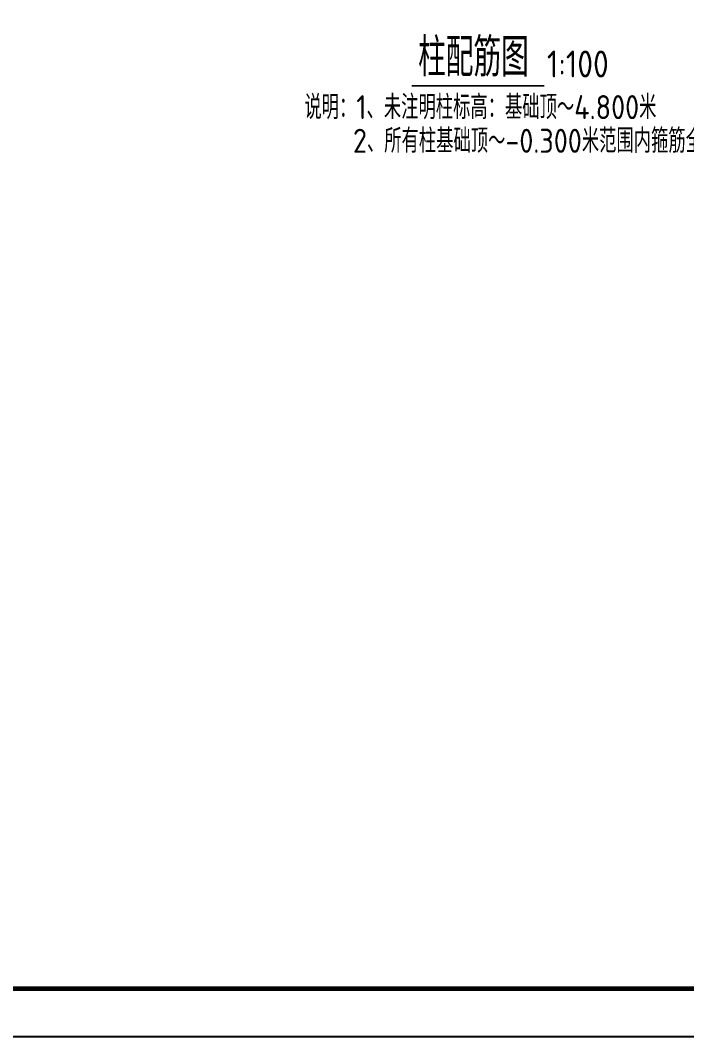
# Model space of a CAD drawing. Extents: x -25044 to 4269, y -48463 to -12228.
# Drawn here: x -13080.6 to -12942, y -24537.6 to -24326.2 of the extents above; entities that cross this region are included whole.
import ezdxf

# ---------------------------------------------------------------- set-up
doc = ezdxf.new("R2010")
doc.units = 0
doc.header["$LTSCALE"] = 2000
doc.header["$MEASUREMENT"] = 0
doc.layers.get('0').update_dxf_attribs({"linetype": 'CONTINUOUS'})
doc.layers.add('文字', color=11, linetype='CONTINUOUS')
doc.styles.add('GBHZ', font='gbenor.shx', dxfattribs={"width": 0.8, "bigfont": 'gbcbig.shx'})

msp = doc.modelspace()

# ---------------------------------------------------------------- linework, layer by layer
msp.add_line((-12717.322, -24537.563), (-13558.322, -24537.563))
at = {"color": 0, "const_width": 1}
msp.add_lwpolyline([(-12727.322, -24527.563), (-13533.322, -24527.563), (-13533.322, -23953.563), (-12727.322, -23953.563)], close=True, dxfattribs=at)
at = {"layer": '文字', "color": 6, "const_width": 0.32}
msp.add_lwpolyline([(-12999.19, -24339.847), (-12971.615, -24339.847)], dxfattribs=at)

# ---------------------------------------------------------------- texts
at = {"layer": '文字', "color": 6, "style": 'GBHZ'}
for s, height, p in [('柱配筋图', 8, (-12997.874, -24337.896)), ('1:100', 5.6, (-12971.07, -24338.092)), ('说明：1、未注明柱标高：基础顶～4.800米', 5, (-13021.524, -24346.765)), ('2、所有柱基础顶～-0.300米范围内箍筋全高加密为%%13210@100', 5, (-13011.419, -24353.765))]:
    msp.add_text(s, height=height, dxfattribs=at).set_placement(p)

doc.saveas('drawing.dxf')
